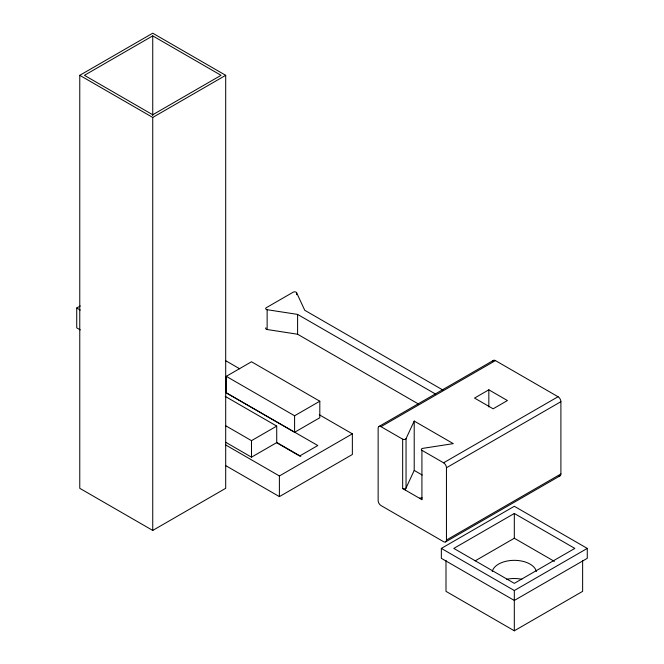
<?xml version="1.0" encoding="UTF-8"?>
<svg xmlns="http://www.w3.org/2000/svg" width="664" height="664" viewBox="0 0 664 664"><rect width="100%" height="100%" fill="white"/><g stroke="black" fill="none" stroke-linecap="round" stroke-linejoin="round"><path stroke-width="1" d="M402.666 488.53A2.025 1.17 0 0 0 406.044 488.007L406.044 438.655L414.212 421.067L453.296 443.635L422.835 448.349A2.025 1.17 0 0 0 421.922 450.3L421.922 499.652L402.666 488.53L402.666 439.178L381.003 426.67A4.05 2.332 60 0 0 378.14 428.321L378.14 500.598A4.05 2.332 60 0 0 381.003 505.553L443.585 541.691A4.05 2.332 60 0 0 446.449 540.039L560.897 473.963L560.897 401.687A4.05 2.332 60 0 0 558.042 396.732L495.452 360.593A4.05 2.332 60 0 0 492.688 361.448M405.14 489.966L414.212 470.419L414.212 421.067M79.771 75.322L152.737 33.2L225.694 75.322L225.694 488.314L152.737 530.436L79.771 488.314L79.771 75.322L152.737 117.445L225.694 75.322M152.737 35.881L84.419 75.322L152.737 114.764L221.046 75.322L152.737 35.881L152.737 115.586M80.302 329.917L76.725 327.85L76.725 308.021L80.311 305.955M226.283 376.33L251.498 361.772L319.807 401.214L319.807 417.731L294.592 432.289L226.283 392.847L226.283 376.33L294.592 415.772L319.807 401.214M226.283 392.847L317.807 445.527L299.638 456.019L276.573 442.697M225.768 425.798L251.498 440.655L276.714 426.097L276.714 442.614L251.498 457.172L225.768 442.315M225.743 444.988L279.395 475.964L352.36 433.841L352.36 454.491L279.395 496.614L225.743 465.638M378.978 426.471L493.427 360.394M381.003 426.67L495.452 360.593M488.837 389.809L474.528 398.076L493.128 408.808L507.429 400.55L488.837 389.809L488.837 406.941M421.922 450.3L443.585 462.808L558.042 396.732M446.449 540.039L446.449 467.763L560.897 401.687M445.61 541.89L560.059 475.814M441.352 548.406L514.318 506.283L587.275 548.406L587.275 558.324L514.318 600.447L441.352 558.324L441.352 548.406L514.318 590.537L587.275 548.406M514.318 513.471L453.802 548.406L514.318 583.349L574.833 548.406L514.318 513.471L514.318 538.247L554.365 561.37M475.158 560.856L514.318 538.247M446 560.383L446 591.358L514.318 630.8L582.627 591.358L582.627 560.383M419.449 498.224L421.989 497.826M443.344 390.299L304.751 310.279L296.592 292.691A2.025 1.17 0 0 0 293.206 292.168L266.231 307.747A2.025 1.17 0 0 0 267.135 309.698L297.596 314.412L435.302 393.91M265.907 327.808A2.025 1.17 0 0 0 267.135 329.518L297.596 334.233L418.312 403.928M225.387 360.535L239.696 368.794M319.276 414.743L352.36 433.841M414.212 470.419L422.204 475.034M76.725 308.021L80.302 310.088M225.254 396.391L276.714 426.097M276.672 442.431L300.817 456.367M514.318 590.537L514.318 630.8M297.596 314.412L297.596 334.233M296.592 292.691L296.592 294.675M294.592 415.772L294.592 432.289M279.395 475.964L279.395 496.614M267.135 309.698L267.135 329.518M251.498 440.655L251.498 457.172M152.737 117.445L152.737 530.436M560.897 473.963A4.05 2.332 60 0 1 558.781 475.93M443.585 462.808A4.05 2.332 60 0 1 446.449 467.763M406.044 438.655A2.025 1.17 0 0 1 402.666 439.178M421.922 499.652A2.025 1.17 0 0 1 421.922 498M506.707 579.282A22.252 12.848 0 0 1 521.921 579.282M492.248 571.513A22.252 12.848 0 0 1 514.318 560.341A22.252 12.848 0 0 1 536.379 571.513"/></g></svg>
